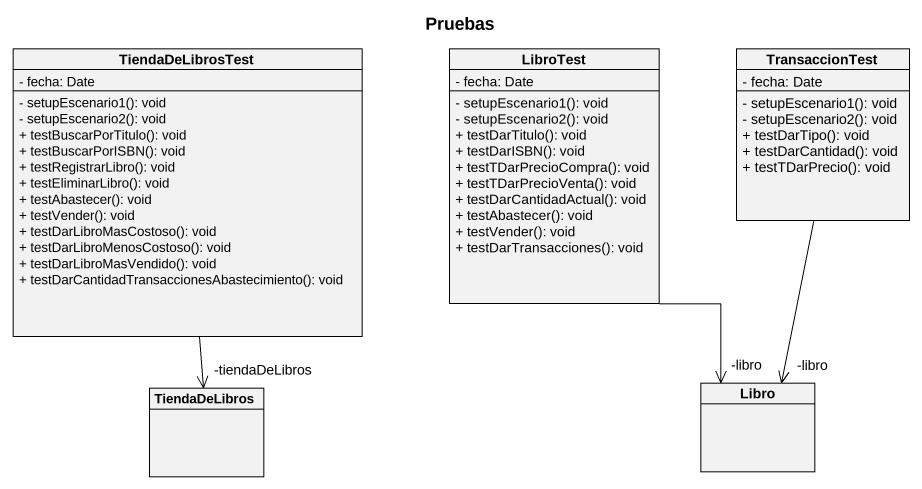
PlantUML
@startuml
title Pruebas
hide circle
hide empty members
skinparam classAttributeIconSize 0
class TiendaDeLibrosTest {
  - fecha: Date
  - setupEscenario1(): void
  - setupEscenario2(): void
  + testBuscarPorTitulo(): void
  + testBuscarPorISBN(): void
  + testRegistrarLibro(): void
  + testEliminarLibro(): void
  + testAbastecer(): void
  + testVender(): void
  + testDarLibroMasCostoso(): void
  + testDarLibroMenosCostoso(): void
  + testDarLibroMasVendido(): void
  + testDarCantidadTransaccionesAbastecimiento(): void
}
class LibroTest {
  - fecha: Date
  - setupEscenario1(): void
  - setupEscenario2(): void
  + testDarTitulo(): void
  + testDarISBN(): void
  + testTDarPrecioCompra(): void
  + testTDarPrecioVenta(): void
  + testDarCantidadActual(): void
  + testAbastecer(): void
  + testVender(): void
  + testDarTransacciones(): void
}
class TransaccionTest {
  - fecha: Date
  - setupEscenario1(): void
  - setupEscenario2(): void
  + testDarTipo(): void
  + testDarCantidad(): void
  + testTDarPrecio(): void
}
class TiendaDeLibros
class Libro
TiendaDeLibrosTest --> "-tiendaDeLibros" TiendaDeLibros
LibroTest --> "-libro" Libro
TransaccionTest --> "-libro" Libro
@enduml
